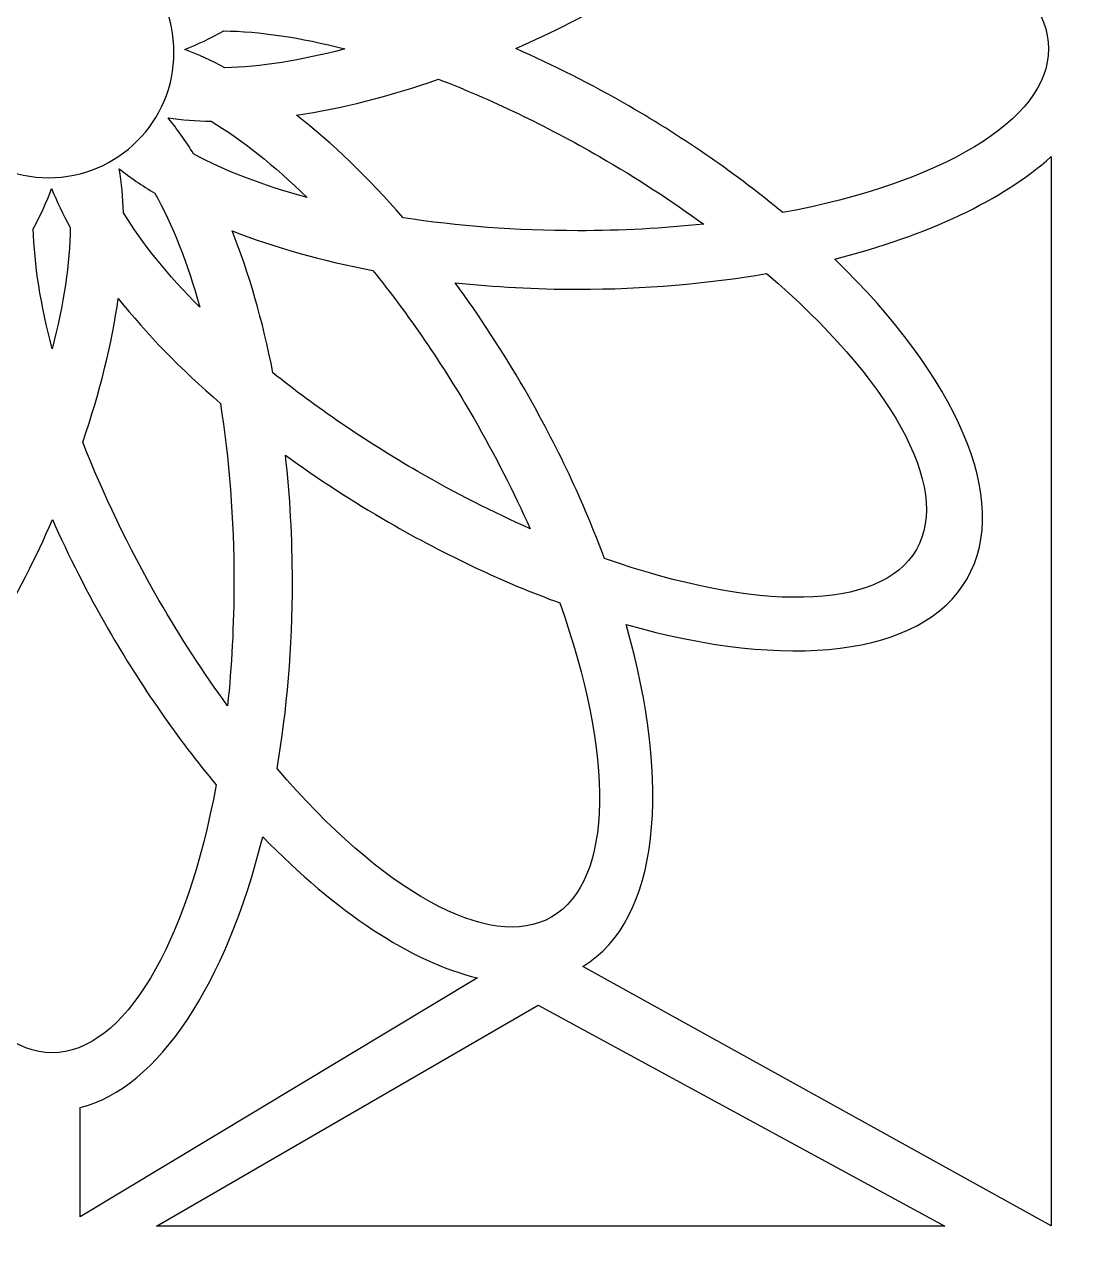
# Model space of a CAD drawing. Header units: centimetres. Extents: x -9.9 to 7.5, y -9.5 to 6.6.
# Drawn here: x 3.327 to 5.596, y -4.188 to -1.519 of the extents above; entities that cross this region are included whole.
import ezdxf

# ---------------------------------------------------------------- set-up
doc = ezdxf.new("R2010")
doc.units = ezdxf.units.CM
doc.header["$MEASUREMENT"] = 0
doc.layers.add('layer 1', color=7, linetype='Continuous')

msp = doc.modelspace()

# ---------------------------------------------------------------- linework, layer by layer
at = {"layer": 'layer 1', "color": 242}
for points, knots in [([(-0.77341, -9.47414), (-0.77341, -9.47414), (-0.77341, 6.55374), (-0.77341, 6.55374), (-0.77341, 6.55374), (-0.77341, 6.55374), (7.53147, 6.55374), (7.53147, 6.55374), (7.53147, 6.55374), (7.53147, 6.55374), (7.53147, -9.47414), (7.53147, -9.47414), (7.53147, -9.47414), (7.53147, -9.47414), (-0.77341, -9.47414), (-0.77341, -9.47414)], [0, 0, 0, 0, 0.2, 0.2, 0.2, 0.2, 0.4, 0.4, 0.4, 0.4, 0.6, 0.6, 0.6, 0.6, 1, 1, 1, 1]), ([(4.96747, -1.21563), (4.86841, -1.29826), (4.75502, -1.37768), (4.6302, -1.44975), (4.6302, -1.44975), (4.55071, -1.49564), (4.47095, -1.536), (4.39223, -1.57078), (4.39223, -1.57078), (4.4734, -1.6063), (4.55572, -1.6478), (4.63776, -1.69516), (4.63776, -1.69516), (4.76117, -1.76641), (4.8734, -1.84485), (4.97166, -1.92647), (4.97166, -1.92647), (5.31297, -1.86265), (5.54842, -1.72764), (5.54842, -1.57144), (5.54842, -1.57144), (5.54842, -1.4146), (5.31104, -1.27912), (4.96747, -1.21563)], [0, 0, 0, 0, 0.1428571, 0.1428571, 0.1428571, 0.1428571, 0.2857143, 0.2857143, 0.2857143, 0.2857143, 0.4285714, 0.4285714, 0.4285714, 0.4285714, 0.5714286, 0.5714286, 0.5714286, 0.5714286, 0.7142857, 0.7142857, 0.7142857, 0.7142857, 1, 1, 1, 1]), ([(3.10731, -1.57899), (3.10731, -1.42895), (3.22899, -1.30727), (3.37903, -1.30727), (3.37903, -1.30727), (3.52907, -1.30727), (3.65075, -1.42895), (3.65075, -1.57899), (3.65075, -1.57899), (3.65075, -1.72903), (3.52907, -1.85071), (3.37903, -1.85071), (3.37903, -1.85071), (3.22899, -1.85071), (3.10731, -1.72903), (3.10731, -1.57899)], [0, 0, 0, 0, 0.2, 0.2, 0.2, 0.2, 0.4, 0.4, 0.4, 0.4, 0.6, 0.6, 0.6, 0.6, 1, 1, 1, 1]), ([(3.75877, -1.53235), (3.73017, -1.54813), (3.70199, -1.56163), (3.6744, -1.57268), (3.6744, -1.57268), (3.70281, -1.58333), (3.73188, -1.59662), (3.76142, -1.61241), (3.76142, -1.61241), (3.83815, -1.6105), (3.92629, -1.59664), (4.02175, -1.57147), (4.02175, -1.57147), (3.92494, -1.54645), (3.83584, -1.53319), (3.75877, -1.53235)], [0, 0, 0, 0, 0.2, 0.2, 0.2, 0.2, 0.4, 0.4, 0.4, 0.4, 0.6, 0.6, 0.6, 0.6, 1, 1, 1, 1]), ([(4.22458, -1.63704), (4.11687, -1.67453), (4.01308, -1.70069), (3.91685, -1.71519), (3.91685, -1.71519), (3.99403, -1.77567), (4.07208, -1.85053), (4.14787, -1.93756), (4.14787, -1.93756), (4.26516, -1.9557), (4.39316, -1.96569), (4.5272, -1.96569), (4.5272, -1.96569), (4.62171, -1.96569), (4.71321, -1.96071), (4.80007, -1.95143), (4.80007, -1.95143), (4.73042, -1.90082), (4.65482, -1.8516), (4.57428, -1.8051), (4.57428, -1.8051), (4.4557, -1.73664), (4.33736, -1.68036), (4.22458, -1.63704)], [0, 0, 0, 0, 0.1428571, 0.1428571, 0.1428571, 0.1428571, 0.2857143, 0.2857143, 0.2857143, 0.2857143, 0.4285714, 0.4285714, 0.4285714, 0.4285714, 0.5714286, 0.5714286, 0.5714286, 0.5714286, 0.7142857, 0.7142857, 0.7142857, 0.7142857, 1, 1, 1, 1]), ([(3.73122, -1.72846), (3.69856, -1.72784), (3.66741, -1.72543), (3.63799, -1.7212), (3.63799, -1.7212), (3.65726, -1.74464), (3.6758, -1.77069), (3.69348, -1.79913), (3.69348, -1.79913), (3.76089, -1.83584), (3.84415, -1.8679), (3.93941, -1.89384), (3.93941, -1.89384), (3.86808, -1.82377), (3.79755, -1.76773), (3.73122, -1.72846)], [0, 0, 0, 0, 0.2, 0.2, 0.2, 0.2, 0.4, 0.4, 0.4, 0.4, 0.6, 0.6, 0.6, 0.6, 1, 1, 1, 1]), ([(5.5537, -4.12349), (5.5537, -4.12349), (5.5537, -1.80509), (5.5537, -1.80509), (5.5537, -1.80509), (5.44993, -1.89881), (5.28572, -1.97637), (5.08429, -2.02723), (5.08429, -2.02723), (5.34728, -2.28146), (5.46992, -2.55015), (5.3715, -2.72062), (5.3715, -2.72062), (5.27348, -2.89039), (4.98146, -2.91898), (4.63171, -2.8198), (4.63171, -2.8198), (4.73146, -3.16836), (4.70468, -3.46024), (4.53821, -3.56121), (4.53821, -3.56121), (4.53821, -3.56121), (5.5537, -4.12349), (5.5537, -4.12349)], [0, 0, 0, 0, 0.1428571, 0.1428571, 0.1428571, 0.1428571, 0.2857143, 0.2857143, 0.2857143, 0.2857143, 0.4285714, 0.4285714, 0.4285714, 0.4285714, 0.5714286, 0.5714286, 0.5714286, 0.5714286, 0.7142857, 0.7142857, 0.7142857, 0.7142857, 1, 1, 1, 1]), ([(3.6093, -1.88453), (3.58133, -1.86766), (3.55555, -1.85), (3.53219, -1.83163), (3.53219, -1.83163), (3.53716, -1.86156), (3.54019, -1.89339), (3.54128, -1.92686), (3.54128, -1.92686), (3.5813, -1.99235), (3.63738, -2.06176), (3.70691, -2.13184), (3.70691, -2.13184), (3.68017, -2.0355), (3.64711, -1.9517), (3.6093, -1.88453)], [0, 0, 0, 0, 0.2, 0.2, 0.2, 0.2, 0.4, 0.4, 0.4, 0.4, 0.6, 0.6, 0.6, 0.6, 1, 1, 1, 1]), ([(3.42568, -1.95872), (3.40989, -1.93013), (3.39639, -1.90195), (3.38535, -1.87436), (3.38535, -1.87436), (3.37469, -1.90277), (3.3614, -1.93184), (3.34561, -1.96138), (3.34561, -1.96138), (3.34752, -2.03811), (3.36138, -2.12625), (3.38656, -2.22171), (3.38656, -2.22171), (3.41157, -2.1249), (3.42483, -2.0358), (3.42568, -1.95872)], [0, 0, 0, 0, 0.2, 0.2, 0.2, 0.2, 0.4, 0.4, 0.4, 0.4, 0.6, 0.6, 0.6, 0.6, 1, 1, 1, 1]), ([(4.08227, -2.05204), (3.97025, -2.03065), (3.86728, -2.00141), (3.77669, -1.96585), (3.77669, -1.96585), (3.8133, -2.05682), (3.84346, -2.16068), (3.86558, -2.27394), (3.86558, -2.27394), (3.95808, -2.34829), (4.06394, -2.42095), (4.18003, -2.48797), (4.18003, -2.48797), (4.26187, -2.53522), (4.3436, -2.57666), (4.42347, -2.61205), (4.42347, -2.61205), (4.38845, -2.5334), (4.34759, -2.45297), (4.30109, -2.37243), (4.30109, -2.37243), (4.23263, -2.25385), (4.15829, -2.14594), (4.08227, -2.05204)], [0, 0, 0, 0, 0.1428571, 0.1428571, 0.1428571, 0.1428571, 0.2857143, 0.2857143, 0.2857143, 0.2857143, 0.4285714, 0.4285714, 0.4285714, 0.4285714, 0.5714286, 0.5714286, 0.5714286, 0.5714286, 0.7142857, 0.7142857, 0.7142857, 0.7142857, 1, 1, 1, 1]), ([(4.93634, -2.05853), (4.80924, -2.08056), (4.67133, -2.09265), (4.5272, -2.09265), (4.5272, -2.09265), (4.43541, -2.09265), (4.34616, -2.08772), (4.2606, -2.07848), (4.2606, -2.07848), (4.31313, -2.14983), (4.36368, -2.22692), (4.41104, -2.30895), (4.41104, -2.30895), (4.48229, -2.43236), (4.54026, -2.55641), (4.58455, -2.67623), (4.58455, -2.67623), (4.91204, -2.79162), (5.18345, -2.79242), (5.26155, -2.65714), (5.26155, -2.65714), (5.33997, -2.52131), (5.20213, -2.2853), (4.93634, -2.05853)], [0, 0, 0, 0, 0.1428571, 0.1428571, 0.1428571, 0.1428571, 0.2857143, 0.2857143, 0.2857143, 0.2857143, 0.4285714, 0.4285714, 0.4285714, 0.4285714, 0.5714286, 0.5714286, 0.5714286, 0.5714286, 0.7142857, 0.7142857, 0.7142857, 0.7142857, 1, 1, 1, 1]), ([(3.75153, -2.34028), (3.66521, -2.26574), (3.59066, -2.18893), (3.52998, -2.11285), (3.52998, -2.11285), (3.5162, -2.20994), (3.49039, -2.31496), (3.45292, -2.42411), (3.45292, -2.42411), (3.49585, -2.53475), (3.5512, -2.6506), (3.61822, -2.76669), (3.61822, -2.76669), (3.66548, -2.84853), (3.71554, -2.92528), (3.76701, -2.99587), (3.76701, -2.99587), (3.77601, -2.91024), (3.78084, -2.82017), (3.78084, -2.72716), (3.78084, -2.72716), (3.78084, -2.59023), (3.77041, -2.45961), (3.75153, -2.34028)], [0, 0, 0, 0, 0.1428571, 0.1428571, 0.1428571, 0.1428571, 0.2857143, 0.2857143, 0.2857143, 0.2857143, 0.4285714, 0.4285714, 0.4285714, 0.4285714, 0.5714286, 0.5714286, 0.5714286, 0.5714286, 0.7142857, 0.7142857, 0.7142857, 0.7142857, 1, 1, 1, 1]), ([(4.48793, -2.77293), (4.36684, -2.72847), (4.24137, -2.66998), (4.11655, -2.59791), (4.11655, -2.59791), (4.03706, -2.55202), (3.96222, -2.50313), (3.89274, -2.45235), (3.89274, -2.45235), (3.90257, -2.5404), (3.90779, -2.63244), (3.90779, -2.72716), (3.90779, -2.72716), (3.90779, -2.86966), (3.89598, -3.00608), (3.87442, -3.13198), (3.87442, -3.13198), (4.10034, -3.39566), (4.33499, -3.53206), (4.47027, -3.45396), (4.47027, -3.45396), (4.6061, -3.37553), (4.60473, -3.10222), (4.48793, -2.77293)], [0, 0, 0, 0, 0.1428571, 0.1428571, 0.1428571, 0.1428571, 0.2857143, 0.2857143, 0.2857143, 0.2857143, 0.4285714, 0.4285714, 0.4285714, 0.4285714, 0.5714286, 0.5714286, 0.5714286, 0.5714286, 0.7142857, 0.7142857, 0.7142857, 0.7142857, 1, 1, 1, 1]), ([(3.74239, -3.16742), (3.65977, -3.06837), (3.58034, -2.95498), (3.50828, -2.83016), (3.50828, -2.83016), (3.46239, -2.75067), (3.42202, -2.67092), (3.38724, -2.5922), (3.38724, -2.5922), (3.35172, -2.67337), (3.31023, -2.75568), (3.26287, -2.83772), (3.26287, -2.83772), (3.19162, -2.96113), (3.11317, -3.07336), (3.03155, -3.17162), (3.03155, -3.17162), (3.09537, -3.51293), (3.23038, -3.74837), (3.38659, -3.74837), (3.38659, -3.74837), (3.54343, -3.74837), (3.6789, -3.511), (3.74239, -3.16742)], [0, 0, 0, 0, 0.1428571, 0.1428571, 0.1428571, 0.1428571, 0.2857143, 0.2857143, 0.2857143, 0.2857143, 0.4285714, 0.4285714, 0.4285714, 0.4285714, 0.5714286, 0.5714286, 0.5714286, 0.5714286, 0.7142857, 0.7142857, 0.7142857, 0.7142857, 1, 1, 1, 1]), ([(3.44742, -4.10421), (3.44742, -4.10421), (4.3091, -3.58624), (4.3091, -3.58624), (4.3091, -3.58624), (4.16675, -3.55216), (4.00238, -3.44349), (3.84348, -3.27991), (3.84348, -3.27991), (3.76407, -3.59768), (3.61836, -3.82374), (3.44742, -3.86755), (3.44742, -3.86755), (3.44742, -3.86755), (3.44742, -4.10421), (3.44742, -4.10421)], [0, 0, 0, 0, 0.2, 0.2, 0.2, 0.2, 0.4, 0.4, 0.4, 0.4, 0.6, 0.6, 0.6, 0.6, 1, 1, 1, 1]), ([(5.32311, -4.12446), (5.32311, -4.12446), (4.44063, -3.64527), (4.44063, -3.64527), (4.44063, -3.64527), (4.44063, -3.64527), (3.61315, -4.12446), (3.61315, -4.12446), (3.61315, -4.12446), (3.61315, -4.12446), (5.32311, -4.12446), (5.32311, -4.12446)], [0, 0, 0, 0, 0.25, 0.25, 0.25, 0.25, 0.5, 0.5, 0.5, 0.5, 1, 1, 1, 1])]:
    msp.add_open_spline(points, degree=3, knots=knots, dxfattribs=at)

doc.saveas('drawing.dxf')
